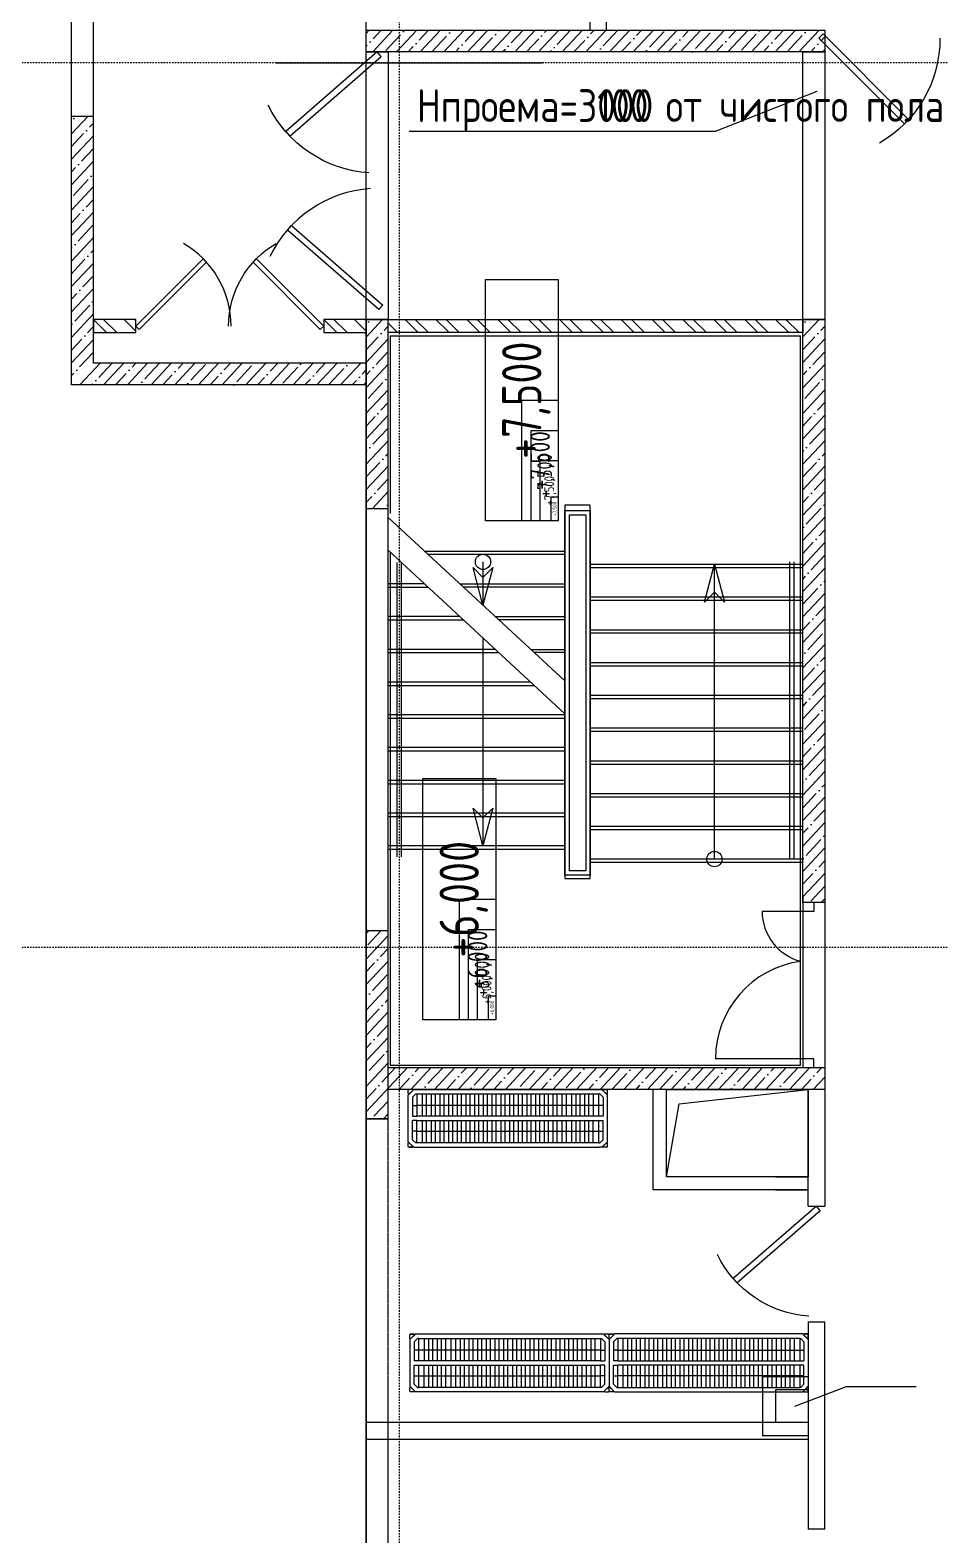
# Model space of a CAD drawing. Header units: millimetres. Extents: x -798 to 124478, y -405 to 121556.
# Drawn here: x 8998 to 17333, y 40399 to 54179 of the extents above; entities that cross this region are included whole.
import ezdxf
from ezdxf.enums import TextEntityAlignment as Align

# ---------------------------------------------------------------- set-up
doc = ezdxf.new("R2010")
doc.units = ezdxf.units.MM
for name, pattern in [('CENTER', [2, 1.25, -0.25, 0.25, -0.25]), ('HIDDEN', [0.375, 0.25, -0.125]), ('PHANTOM2', [1.25, 0.625, -0.125, 0.125, -0.125, 0.125, -0.125]), ('Strichpunkt', [25.4, 12.7, -6.35, 0, -6.35])]:
    doc.linetypes.add(name, pattern=pattern)
for name, color, linetype in [('0 @ 0.1', 7, 'Continuous'), ('0 @ 0.2', 7, 'Continuous'), ('0 @ 100', 7, 'Continuous'), ('0 @ 20', 7, 'Continuous'), ('0 @ 200', 7, 'Continuous'), ('0 @ 50', 7, 'Continuous'), ('0 @ 75', 7, 'Continuous'), ('A-ABOVE', 89, 'PHANTOM2'), ('A-STAIRS', 31, 'Continuous'), ('A-ЭСКИЗ', 250, 'Continuous')]:
    doc.layers.add(name, color=color, linetype=linetype)
for name, color, linetype, lineweight in [('A-AXES', 40, 'CENTER', 5), ('A-DOOR', 4, 'Continuous', 18), ('A-Hatch', 253, 'Continuous', 9), ('A-Stair', 31, 'Continuous', 25), ('A-STAIR-PLAN-CNCR', 246, 'HIDDEN', 13), ('A-WALL-BRC', 30, 'Continuous', 13), ('A-WALL-BRCK', 5, 'Continuous', 9), ('A-WALL-CONC', 4, 'Continuous', 13), ('A-отделка', 93, 'Continuous', 13), ('A-поручни', 141, 'Continuous', 5), ('concreet', 5, 'Continuous', 15), ('TC-EQUIPMENT', 251, 'Continuous', 0), ('тонкая 013', 4, 'Continuous', 18)]:
    doc.layers.add(name, color=color, linetype=linetype, lineweight=lineweight)
doc.styles.add('Arch-Dim', font='romans.shx', dxfattribs={"width": 0.75})
doc.styles.add('NOTE_25', font='romans.shx', dxfattribs={"width": 0.8, "height": 1000})

# ---------------------------------------------------------------- blocks, each defined once
blk = doc.blocks.new('DOOR111')
at = {"layer": 'A-WALL-CONC', "ltscale": 4}
blk.add_lwpolyline([(0, 0), (-785, -785), (-824, -746), (-39, 39)], close=True, dxfattribs=at)
blk.add_arc((0, 0), 1110, 180, 240, dxfattribs=at)
blk = doc.blocks.new('DOOR101')
at = {"layer": 'A-DOOR', "ltscale": 4, "transparency": 33554687}
blk.add_lwpolyline([(0, 0), (-714, -714), (-750, -678), (-36, 36)], close=True, dxfattribs=at)
blk.add_arc((0, 0), 1010, 180, 240, dxfattribs=at)
blk = doc.blocks.new('оси 2')
at = {"layer": 'A-AXES', "linetype": 'Strichpunkt', "transparency": 33554687}
for p, q in [((2171797, -2332748), (2171797, -2403523)), ((2204997, -2379746), (2162291, -2379746)), ((2204997, -2387846), (2162291, -2387846))]:
    blk.add_line(p, q, dxfattribs=at)
blk = doc.blocks.new('*U74')
blk.add_lwpolyline([(0, 3.334), (11.053, 3.334), (11.053, 0), (0, 0)], close=True)
at = {"style": 'Arch-Dim', "width": 0.75}
blk.add_attdef('УРОВЕНЬ', text='', height=1.8, dxfattribs=at).set_placement((5.526, 0.774), align=Align.CENTER)
blk = doc.blocks.new('*U794')
at = {"layer": '0 @ 0.1', "transparency": 33554687, "xscale": 0.1, "yscale": 0.1, "zscale": 0.1, "rotation": 89.99999999999999}
blk.add_blockref('*U74', (13264, 45114), dxfattribs=at).add_auto_attribs({'УРОВЕНЬ': '+6,000'})
at = {"layer": '0 @ 0.2', "transparency": 33554687, "xscale": 0.2000000000000001, "yscale": 0.2000000000000001, "zscale": 0.2000000000000001, "rotation": 89.99999999999999}
blk.add_blockref('*U74', (13264, 45114), dxfattribs=at).add_auto_attribs({'УРОВЕНЬ': '+6,000'})
at = {"layer": '0 @ 100', "transparency": 33554687, "xscale": 100, "yscale": 100, "zscale": 100, "rotation": 90}
blk.add_blockref('*U74', (13264, 45114), dxfattribs=at).add_auto_attribs({'УРОВЕНЬ': '+6,000'})
at = {"layer": '0 @ 20', "transparency": 33554687, "xscale": 20, "yscale": 20, "zscale": 20, "rotation": 89.99999999999999}
blk.add_blockref('*U74', (13264, 45114), dxfattribs=at).add_auto_attribs({'УРОВЕНЬ': '+6,000'})
at = {"layer": '0 @ 200', "transparency": 33554687, "xscale": 200, "yscale": 200, "zscale": 200, "rotation": 89.99999999999999}
blk.add_blockref('*U74', (13264, 45114), dxfattribs=at).add_auto_attribs({'УРОВЕНЬ': '+6,000'})
at = {"layer": '0 @ 50', "transparency": 33554687, "xscale": 50.00000000000001, "yscale": 50.00000000000001, "zscale": 50.00000000000001, "rotation": 89.99999999999999}
blk.add_blockref('*U74', (13264, 45114), dxfattribs=at).add_auto_attribs({'УРОВЕНЬ': '+6,000'})
at = {"layer": '0 @ 75', "transparency": 33554687, "xscale": 75.00000000000001, "yscale": 75.00000000000001, "zscale": 75.00000000000001, "rotation": 89.99999999999999}
blk.add_blockref('*U74', (13264, 45114), dxfattribs=at).add_auto_attribs({'УРОВЕНЬ': '+6,000'})
blk = doc.blocks.new('*U795')
at = {"layer": '0 @ 0.1', "transparency": 33554687, "xscale": 0.1, "yscale": 0.1, "zscale": 0.1, "rotation": 89.99999999999999}
blk.add_blockref('*U74', (13837, 49684), dxfattribs=at).add_auto_attribs({'УРОВЕНЬ': '+7,500'})
at = {"layer": '0 @ 0.2', "transparency": 33554687, "xscale": 0.2000000000000001, "yscale": 0.2000000000000001, "zscale": 0.2000000000000001, "rotation": 89.99999999999999}
blk.add_blockref('*U74', (13837, 49684), dxfattribs=at).add_auto_attribs({'УРОВЕНЬ': '+7,500'})
at = {"layer": '0 @ 100', "transparency": 33554687, "xscale": 100, "yscale": 100, "zscale": 100, "rotation": 90}
blk.add_blockref('*U74', (13837, 49684), dxfattribs=at).add_auto_attribs({'УРОВЕНЬ': '+7,500'})
at = {"layer": '0 @ 20', "transparency": 33554687, "xscale": 20, "yscale": 20, "zscale": 20, "rotation": 89.99999999999999}
blk.add_blockref('*U74', (13837, 49684), dxfattribs=at).add_auto_attribs({'УРОВЕНЬ': '+7,500'})
at = {"layer": '0 @ 200', "transparency": 33554687, "xscale": 200, "yscale": 200, "zscale": 200, "rotation": 89.99999999999999}
blk.add_blockref('*U74', (13837, 49684), dxfattribs=at).add_auto_attribs({'УРОВЕНЬ': '+7,500'})
at = {"layer": '0 @ 50', "transparency": 33554687, "xscale": 50.00000000000001, "yscale": 50.00000000000001, "zscale": 50.00000000000001, "rotation": 89.99999999999999}
blk.add_blockref('*U74', (13837, 49684), dxfattribs=at).add_auto_attribs({'УРОВЕНЬ': '+7,500'})
at = {"layer": '0 @ 75', "transparency": 33554687, "xscale": 75.00000000000001, "yscale": 75.00000000000001, "zscale": 75.00000000000001, "rotation": 89.99999999999999}
blk.add_blockref('*U74', (13837, 49684), dxfattribs=at).add_auto_attribs({'УРОВЕНЬ': '+7,500'})
blk = doc.blocks.new('DOOR121')
at = {"layer": 'A-WALL-CONC', "ltscale": 4}
blk.add_lwpolyline([(0, 0), (-856, -856), (-898, -813), (-43, 43)], close=True, dxfattribs=at)
blk.add_arc((0, 0), 1210, 180, 240, dxfattribs=at)

msp = doc.modelspace()

# ---------------------------------------------------------------- hatches: boundary and pattern name
at = {"layer": 'A-Hatch'}
h = msp.add_hatch(dxfattribs=at)
h.set_pattern_fill('ANSI35', color=256, scale=25, angle=-177.9339, style=0)
h.set_pattern_definition([(227.066067, (-93434.58, -617208.18), (116.227165, -108.13329), []), (227.066067, (-93546.76, -617212.23), (116.227165, -108.13329), [198.4375, -39.6875, 0, -39.6875])])
h.paths.add_polyline_path([(16277, 54179), (16277, 53979), (12078, 53979), (12077, 54178)])
h = msp.add_hatch(dxfattribs=at)
h.set_pattern_fill('ANSI35', color=256, scale=25, angle=-177.9339, style=0)
h.set_pattern_definition([(227.066067, (-100134.37, -617998.18), (116.227165, -108.13329), []), (227.066067, (-100246.55, -618002.23), (116.227165, -108.13329), [198.4375, -39.6875, 0, -39.6875])])
h.paths.add_polyline_path([(9578, 53389), (9578, 51163), (9378, 50929), (9378, 53388)])
at = {"layer": 'A-Hatch', "ltscale": 5, "transparency": 33554687}
h = msp.add_hatch(dxfattribs=at)
h.set_pattern_fill('ANSI32', color=256, scale=21, angle=90)
h.set_pattern_definition([(135, (29537.1, 90690.62), (-141.439, -141.439), []), (135, (29537.1, 90784.91), (-141.439, -141.439), [])])
h.paths.add_polyline_path([(9577, 51408), (9578, 51529), (9967, 51529), (9968, 51408)])
h = msp.add_hatch(dxfattribs=at)
h.set_pattern_fill('ANSI32', color=256, scale=21, angle=90)
h.set_pattern_definition([(135, (31647.1, 90690.62), (-141.439, -141.439), []), (135, (31647.1, 90784.91), (-141.439, -141.439), [])])
h.paths.add_polyline_path([(11687, 51408), (11688, 51529), (12077, 51529), (12078, 51408)])
at = {"layer": 'A-Hatch'}
h = msp.add_hatch(dxfattribs=at)
h.set_pattern_fill('ANSI35', color=256, scale=25, angle=-177.9339, style=0)
h.set_pattern_definition([(227.066067, (-97434.37, -619858.18), (116.227165, -108.13329), []), (227.066067, (-97546.55, -619862.23), (116.227165, -108.13329), [198.4375, -39.6875, 0, -39.6875])])
h.paths.add_polyline_path([(12278, 51529), (12278, 49799), (12078, 49799), (12077, 51528)])
at = {"layer": 'A-Hatch', "transparency": 33554687}
h = msp.add_hatch(dxfattribs=at)
h.set_pattern_fill('ANSI32', color=256, scale=21, angle=90, style=0)
h.set_pattern_definition([(135, (53890.29, 50240.11), (-141.439, -141.439), []), (135, (53890.29, 50334.4), (-141.439, -141.439), [])])
h.paths.add_polyline_path([(12278, 51409), (12278, 51529), (16077, 51529), (16077, 51409)])
at = {"layer": 'A-Hatch'}
h = msp.add_hatch(dxfattribs=at)
h.set_pattern_fill('ANSI35', color=256, scale=25, angle=-177.9339, style=0)
h.set_pattern_definition([(227.066067, (-93434.58, -619858.18), (116.227165, -108.13329), []), (227.066067, (-93546.76, -619862.23), (116.227165, -108.13329), [198.4375, -39.6875, 0, -39.6875])])
h.paths.add_polyline_path([(16277, 51529), (16277, 46189), (16077, 46189), (16077, 51528)])
h = msp.add_hatch(dxfattribs=at)
h.set_pattern_fill('ANSI35', color=256, scale=25, angle=-177.9339, style=0)
h.set_pattern_definition([(227.066067, (-97634.37, -620258.18), (116.227165, -108.13329), []), (227.066067, (-97746.55, -620262.23), (116.227165, -108.13329), [198.4375, -39.6875, 0, -39.6875])])
h.paths.add_polyline_path([(12078, 51129), (12078, 50929), (9378, 50929), (9578, 51128)])
h = msp.add_hatch(dxfattribs=at)
h.set_pattern_fill('ANSI35', color=256, scale=25, angle=-177.9339, style=0)
h.set_pattern_definition([(227.066067, (-93434.58, -619858.18), (116.227165, -108.13329), []), (227.066067, (-93546.76, -619862.23), (116.227165, -108.13329), [198.4375, -39.6875, 0, -39.6875])])
h.paths.add_polyline_path([(16277, 44679), (16277, 44479), (12278, 44479), (12278, 44209), (12078, 44209), (12078, 45934), (12278, 45934), (12278, 44679), (16077, 44679), (16077, 44678)])

# ---------------------------------------------------------------- linework, layer by layer
at = {"ltscale": 5, "transparency": 33554687}
for points in [[(14827, 43679), (14945, 44345), (16127, 44479)], [(16004, 41577), (16477, 41757), (17114, 41757)], [(16004, 41577), (16477, 41757), (17114, 41757)]]:
    msp.add_lwpolyline(points, dxfattribs=at)
at = {"layer": 'A-ABOVE', "ltscale": 500, "transparency": 33554687}
for points in [[(12278, 53979), (12278, 51529), (12078, 51529), (12078, 53979)], [(16277, 53979), (16277, 51529), (16077, 51529), (16077, 53979)]]:
    msp.add_lwpolyline(points, close=True, dxfattribs=at)
at = {"layer": 'A-ABOVE', "ltscale": 5, "transparency": 33554687}
msp.add_lwpolyline([(12078, 38879), (12278, 38879), (12278, 44209), (12078, 44209)], close=True, dxfattribs=at)
at = {"layer": 'A-DOOR', "ltscale": 5, "transparency": 33554687}
msp.add_line((16077, 44679), (16277, 44679), dxfattribs=at)
for points in [[(16177, 46189), (16177, 46109), (15704, 46109)], [(16177, 44679), (16177, 44759), (15277, 44759)]]:
    msp.add_lwpolyline(points, dxfattribs=at)
for centre, radius, start, end in [((16177, 46109), 473, 180, 255.3191), ((16177, 44759), 900, 97.6623, 180)]:
    msp.add_arc(centre, radius, start, end, dxfattribs=at)
at = {"layer": 'A-Stair', "transparency": 33554687}
for p, q in [((13898, 48219), (12278, 49715)), ((13898, 47919), (12278, 49415))]:
    msp.add_line(p, q, dxfattribs=at)
at = {"layer": 'A-Stair', "ltscale": 5, "transparency": 33554687}
for p, q in [((12609, 49408), (13898, 49408)), ((14128, 49288), (16077, 49288)), ((12934, 49108), (13898, 49108)), ((14128, 48988), (16077, 48988)), ((13259, 48808), (13898, 48808)), ((14128, 48688), (16077, 48688)), ((13584, 48508), (13898, 48508)), ((14128, 48388), (16077, 48388)), ((14128, 48088), (16077, 48088)), ((14128, 47788), (16077, 47788)), ((14128, 47488), (16077, 47488)), ((14128, 47188), (16077, 47188)), ((14128, 46888), (16077, 46888))]:
    msp.add_line(p, q, dxfattribs=at)
at = {"layer": 'A-Stair', "transparency": 33554687}
for points in [[(13147, 49309), (13147, 48912), (13057, 49257), (13147, 49167), (13238, 49257), (13147, 48912)], [(15267, 46588), (15267, 49287), (15358, 48941), (15267, 49032), (15177, 48941), (15267, 49287)], [(13147, 48612), (13147, 46708), (13057, 47054), (13147, 46964), (13238, 47054), (13147, 46708)]]:
    msp.add_lwpolyline(points, dxfattribs=at)
at = {"layer": 'A-Stair', "ltscale": 5, "transparency": 33554687}
for points in [[(12609, 49108), (12278, 49108)], [(12934, 48808), (12278, 48808)], [(13259, 48508), (12278, 48508)], [(13584, 48208), (12278, 48208)], [(13898, 47908), (12278, 47908)], [(13898, 47608), (12278, 47608)], [(13898, 47308), (12278, 47308)], [(13898, 47008), (12278, 47008)], [(13898, 46708), (12278, 46708)], [(16077, 46588), (14128, 46588)]]:
    msp.add_lwpolyline(points, dxfattribs=at)
at = {"layer": 'A-Stair', "transparency": 33554687}
for centre in [(13147, 49309), (15267, 46588)]:
    msp.add_circle(centre, 70, dxfattribs=at)
at = {"layer": 'A-STAIR-PLAN-CNCR', "ltscale": 5, "transparency": 33554687}
for p, q in [((14128, 49258), (16077, 49258)), ((12278, 49078), (12642, 49078)), ((14128, 48958), (16077, 48958)), ((12278, 48778), (12967, 48778)), ((14128, 48658), (16077, 48658)), ((12278, 48478), (13292, 48478)), ((14128, 48358), (16077, 48358)), ((12278, 48178), (13617, 48178)), ((14128, 48058), (16077, 48058)), ((12278, 47878), (13898, 47878)), ((14128, 47758), (16077, 47758)), ((12278, 47578), (13898, 47578)), ((14128, 47458), (16077, 47458)), ((12278, 47278), (13898, 47278)), ((14128, 47158), (16077, 47158)), ((12278, 46978), (13898, 46978)), ((14128, 46858), (16077, 46858)), ((12278, 46678), (13898, 46678)), ((14128, 46558), (16077, 46558))]:
    msp.add_line(p, q, dxfattribs=at)
msp.add_lwpolyline([(13898, 49829), (13898, 46409), (14128, 46409), (14128, 49829)], close=True, dxfattribs=at)
for points in [[(13898, 49378), (12642, 49378)], [(13898, 49078), (12967, 49078)], [(13898, 48778), (13292, 48778)], [(13898, 48478), (13617, 48478)]]:
    msp.add_lwpolyline(points, dxfattribs=at)
at = {"layer": 'A-STAIRS', "ltscale": 5, "transparency": 33554687, "const_width": 10}
msp.add_lwpolyline([(12278, 46009), (12278, 50069)], dxfattribs=at)
at = {"layer": 'A-WALL-BRCK'}
for p, q in [((14129, 54179), (14129, 56079)), ((14279, 54179), (14279, 56079)), ((15878, 54179), (16223, 54179)), ((16127, 43409), (16127, 44479)), ((16277, 44479), (16277, 43409)), ((16127, 43409), (16277, 43409)), ((16127, 42349), (16127, 40453)), ((16127, 42349), (16277, 42349)), ((16277, 40453), (16277, 42349)), ((16127, 41427), (12077, 41427)), ((12077, 41277), (16127, 41277)), ((16277, 40453), (16127, 40453))]:
    msp.add_line(p, q, dxfattribs=at)
at = {"layer": 'A-WALL-BRCK', "ltscale": 5}
for p, q in [((15827, 43679), (16127, 43679)), ((15827, 43559), (16127, 43559)), ((16127, 41847), (15707, 41847)), ((15707, 41847), (15707, 41307)), ((16127, 41727), (15827, 41727)), ((15827, 41727), (15827, 41427)), ((16127, 41307), (15707, 41307))]:
    msp.add_line(p, q, dxfattribs=at)
at = {"layer": 'A-WALL-BRCK'}
for points in [[(9968, 51408), (9968, 51529), (9578, 51529), (9578, 51408)], [(12078, 51408), (12078, 51529), (11688, 51529), (11688, 51408)]]:
    msp.add_lwpolyline(points, close=True, dxfattribs=at)
at = {"layer": 'A-WALL-BRCK', "ltscale": 5, "transparency": 33554687}
for points in [[(12278, 51529), (12078, 51529)], [(16077, 51529), (16277, 51529)]]:
    msp.add_lwpolyline(points, dxfattribs=at)
for points in [[(12078, 51529), (12078, 51529), (12278, 51529), (12278, 51529)], [(12278, 51409), (12278, 51529), (16077, 51529), (16077, 51409)]]:
    msp.add_lwpolyline(points, close=True, dxfattribs=at)
at = {"layer": 'A-WALL-BRCK', "ltscale": 5}
msp.add_lwpolyline([(16127, 43559), (14707, 43559), (14707, 44479)], dxfattribs=at)
msp.add_lwpolyline([(14827, 44479), (16127, 44479), (16127, 43679), (14827, 43679)], close=True, dxfattribs=at)
at = {"layer": 'A-WALL-CONC'}
msp.add_lwpolyline([(12077, 54179), (12077, 54179)], dxfattribs=at)
at = {"layer": 'A-отделка', "ltscale": 5, "transparency": 33554687}
msp.add_line((12298, 51379), (16057, 51379), dxfattribs=at)
for points in [[(12298, 49396), (12298, 44699), (16057, 44699), (16057, 51379)], [(12298, 51379), (12298, 49751)]]:
    msp.add_lwpolyline(points, dxfattribs=at)
at = {"layer": 'A-поручни', "ltscale": 5, "transparency": 33554687}
for points in [[(13898, 46439), (13898, 49779), (14128, 49779), (14128, 46439)], [(13938, 46479), (13938, 49739), (14088, 49739), (14088, 46479)]]:
    msp.add_lwpolyline(points, close=True, dxfattribs=at)
for points in [[(12358, 49304), (12358, 46609)], [(12398, 49304), (12398, 46609)], [(15957, 46609), (15957, 49309)], [(15957, 46588), (15957, 49288)], [(15997, 46609), (15997, 49309)], [(15997, 46588), (15997, 49288)]]:
    msp.add_lwpolyline(points, dxfattribs=at)
at = {"layer": 'A-ЭСКИЗ', "ltscale": 5, "transparency": 33554687}
msp.add_line((11248, 53879), (13688, 53879), dxfattribs=at)
at = {"layer": 'concreet'}
for p, q in [((9378, 53389), (9578, 53389)), ((12278, 49799), (12278, 51529)), ((12078, 45934), (12078, 44209)), ((12078, 45934), (12278, 45934)), ((12278, 44209), (12278, 44679)), ((12078, 44209), (12278, 44209))]:
    msp.add_line(p, q, dxfattribs=at)
at = {"layer": 'concreet', "transparency": 33554687}
for p, q in [((12078, 51529), (12278, 51529)), ((16077, 51529), (16277, 51529)), ((12278, 44679), (12278, 45934))]:
    msp.add_line(p, q, dxfattribs=at)
at = {"layer": 'concreet', "lineweight": 13}
for p, q in [((12078, 49799), (12078, 45934)), ((12278, 45934), (12278, 49799)), ((16077, 46239), (16077, 44679)), ((16277, 46239), (16277, 44679))]:
    msp.add_line(p, q, dxfattribs=at)
at = {"layer": 'concreet', "ltscale": 0.1}
msp.add_line((16077, 44679), (16277, 44679), dxfattribs=at)
at = {"layer": 'concreet'}
for points in [[(12078, 50929), (9378, 50929), (9378, 89229), (12078, 89229)], [(12078, 51129), (9578, 51129), (9578, 89029), (12078, 89029)]]:
    msp.add_lwpolyline(points, dxfattribs=at)
at = {"layer": 'concreet', "color": 4, "lineweight": 9, "ltscale": 200}
msp.add_lwpolyline([(34936, 31560), (12078, 29957), (12078, 86179)], dxfattribs=at)
at = {"layer": 'concreet', "transparency": 33554687}
for points in [[(16277, 53979), (16077, 53979), (12078, 53979), (12078, 54179), (16277, 54179), (16277, 53979)], [(12078, 51529), (12078, 49799), (12278, 49799), (12278, 51529)], [(12278, 51529), (12078, 51529)], [(16277, 46189), (16077, 46189), (16077, 51529), (16077, 51529), (16277, 51529), (16277, 46189)], [(16277, 51529), (16077, 51529)], [(12078, 44479), (12078, 44479), (12078, 44679)], [(12278, 44679), (14017, 44679), (16077, 44679)], [(16277, 44679), (16277, 44479), (12278, 44479)]]:
    msp.add_lwpolyline(points, dxfattribs=at)
at = {"layer": 'concreet', "lineweight": 13}
for points in [[(12078, 53979), (12278, 53979), (12278, 51529), (12078, 51529)], [(16077, 53979), (16277, 53979), (16277, 51529), (16077, 51529)]]:
    msp.add_lwpolyline(points, close=True, dxfattribs=at)
at = {"layer": 'TC-EQUIPMENT'}
for p, q in [((12462, 44472), (12468, 44478)), ((12513, 44478), (12462, 44427)), ((12462, 44440), (12462, 44472)), ((12467, 44435), (12462, 44440)), ((12466, 44436), (12462, 44440)), ((12462, 43999), (12462, 44427)), ((12467, 44436), (12466, 44436)), ((12468, 44435), (12467, 44435)), ((12502, 44478), (12468, 44478)), ((12507, 44472), (12468, 44435)), ((12507, 44473), (12502, 44478)), ((12502, 44408), (12532, 44438)), ((12502, 44408), (12502, 44233)), ((12507, 44473), (12507, 44472)), ((12513, 44478), (14207, 44478)), ((12532, 44438), (12542, 44438)), ((12542, 44438), (14208, 44438)), ((12542, 44438), (12542, 44233)), ((12591, 44438), (12591, 44234)), ((12631, 44234), (12631, 44438)), ((12671, 44438), (12671, 44234)), ((12711, 44234), (12711, 44438)), ((12751, 44438), (12751, 44234)), ((12790, 44234), (12790, 44438)), ((12830, 44438), (12830, 44234)), ((12870, 44234), (12870, 44438)), ((12910, 44438), (12910, 44234)), ((12950, 44234), (12950, 44438)), ((12990, 44438), (12990, 44234)), ((13030, 44234), (13030, 44438)), ((13070, 44438), (13070, 44234)), ((13110, 44234), (13110, 44438)), ((13150, 44438), (13150, 44234)), ((13189, 44234), (13189, 44438)), ((13229, 44438), (13229, 44234)), ((13269, 44234), (13269, 44438)), ((13309, 44438), (13309, 44234)), ((13349, 44234), (13349, 44438)), ((13389, 44438), (13389, 44234)), ((13429, 44234), (13429, 44438)), ((13469, 44438), (13469, 44234)), ((13509, 44234), (13509, 44438)), ((13548, 44438), (13548, 44234)), ((13588, 44234), (13588, 44438)), ((13628, 44438), (13628, 44234)), ((13668, 44234), (13668, 44438)), ((13708, 44438), (13708, 44234)), ((13748, 44234), (13748, 44438)), ((13788, 44438), (13788, 44234)), ((13828, 44234), (13828, 44438)), ((13868, 44438), (13868, 44234)), ((13912, 44234), (13912, 44438)), ((13957, 44438), (13957, 44234)), ((13997, 44438), (13997, 44234)), ((14037, 44234), (14037, 44438)), ((14077, 44438), (14077, 44234)), ((14117, 44234), (14117, 44438)), ((14157, 44438), (14157, 44234)), ((14208, 44478), (14237, 44478)), ((14208, 44233), (14208, 44438)), ((14218, 44438), (14208, 44438)), ((14247, 44408), (14218, 44438)), ((14237, 44478), (14287, 44427)), ((14243, 44473), (14247, 44478)), ((14243, 44473), (14243, 44472)), ((14281, 44435), (14243, 44472)), ((14247, 44478), (14281, 44478)), ((14247, 44408), (14247, 44233)), ((14281, 44478), (14287, 44472)), ((14281, 44435), (14282, 44435)), ((14287, 44440), (14282, 44435)), ((14287, 44440), (14283, 44436)), ((14283, 44436), (14283, 44436)), ((14287, 44440), (14287, 44472)), ((14287, 43999), (14287, 44427)), ((12502, 44332), (12542, 44332)), ((12502, 44233), (12542, 44233)), ((14208, 44332), (12542, 44332)), ((14208, 44234), (12542, 44234)), ((14247, 44332), (14208, 44332)), ((14247, 44233), (14208, 44233)), ((12542, 44193), (12502, 44193)), ((12502, 44018), (12502, 44193)), ((12542, 44194), (14208, 44194)), ((12542, 43988), (12542, 44194)), ((12542, 44095), (14208, 44095)), ((12591, 44194), (12591, 43989)), ((12631, 43989), (12631, 44194)), ((12671, 44194), (12671, 43989)), ((12711, 43989), (12711, 44194)), ((12751, 44194), (12751, 43989)), ((12790, 43989), (12790, 44194)), ((12830, 44194), (12830, 43989)), ((12870, 43989), (12870, 44194)), ((12910, 44194), (12910, 43989)), ((12950, 43989), (12950, 44194)), ((12990, 44194), (12990, 43989)), ((13030, 43989), (13030, 44194)), ((13070, 44194), (13070, 43989)), ((13110, 43989), (13110, 44194)), ((13150, 44194), (13150, 43989)), ((13189, 43989), (13189, 44194)), ((13229, 44194), (13229, 43989)), ((13269, 43989), (13269, 44194)), ((13309, 44194), (13309, 43989)), ((13349, 43989), (13349, 44194)), ((13389, 44194), (13389, 43989)), ((13429, 43989), (13429, 44194)), ((13469, 44194), (13469, 43989)), ((13509, 43989), (13509, 44194)), ((13548, 44194), (13548, 43989)), ((13588, 43989), (13588, 44194)), ((13628, 44194), (13628, 43989)), ((13668, 43989), (13668, 44194)), ((13708, 44194), (13708, 43989)), ((13748, 43989), (13748, 44194)), ((13788, 44194), (13788, 43989)), ((13828, 43989), (13828, 44194)), ((13868, 44194), (13868, 43989)), ((13912, 43989), (13912, 44194)), ((13957, 44194), (13957, 43989)), ((13997, 44194), (13997, 43989)), ((14037, 43989), (14037, 44194)), ((14077, 44194), (14077, 43989)), ((14117, 43989), (14117, 44194)), ((14157, 43989), (14157, 44194)), ((14208, 43988), (14208, 44194)), ((14208, 44193), (14247, 44193)), ((14247, 44018), (14247, 44193)), ((12498, 43963), (12462, 43999)), ((12462, 43987), (12467, 43992)), ((12462, 43955), (12462, 43987)), ((12463, 43988), (12466, 43992)), ((12466, 43992), (12468, 43992)), ((12467, 43992), (12468, 43992)), ((12468, 43992), (12478, 43982)), ((12507, 43955), (12468, 43992)), ((12542, 44095), (12502, 44095)), ((12532, 43988), (12502, 44018)), ((12542, 43988), (12532, 43988)), ((14208, 43989), (12542, 43989)), ((14208, 44095), (14247, 44095)), ((14208, 43988), (14218, 43988)), ((14218, 43988), (14247, 44018)), ((14243, 43955), (14281, 43992)), ((14287, 43999), (14251, 43963)), ((14272, 43982), (14281, 43992)), ((14282, 43992), (14281, 43992)), ((14283, 43992), (14281, 43992)), ((14282, 43992), (14287, 43987)), ((14283, 43992), (14286, 43988)), ((14287, 43955), (14287, 43987)), ((12468, 43949), (12462, 43955)), ((12468, 43948), (12462, 43954)), ((12468, 43949), (12502, 43949)), ((12502, 43948), (12468, 43948)), ((12507, 43954), (12502, 43949)), ((12503, 43950), (12502, 43948)), ((12507, 43954), (12507, 43954)), ((12513, 43948), (12507, 43954)), ((12513, 43948), (14207, 43948)), ((14237, 43948), (14208, 43948)), ((14237, 43948), (14243, 43954)), ((14243, 43954), (14243, 43955)), ((14247, 43949), (14243, 43954)), ((14247, 43948), (14246, 43950)), ((14281, 43949), (14247, 43949)), ((14281, 43948), (14247, 43948)), ((14287, 43955), (14281, 43949)), ((14287, 43954), (14281, 43948)), ((12477, 42233), (12483, 42239)), ((12477, 42232), (12483, 42238)), ((12477, 42200), (12477, 42232)), ((12477, 42187), (12513, 42224)), ((12482, 42195), (12477, 42200)), ((12477, 42187), (12477, 41760)), ((12481, 42195), (12478, 42199)), ((12481, 42195), (12483, 42195)), ((12482, 42195), (12483, 42195)), ((12483, 42239), (12517, 42239)), ((12483, 42238), (12517, 42238)), ((12522, 42232), (12483, 42195)), ((12493, 42204), (12483, 42195)), ((12517, 42239), (12518, 42237)), ((12517, 42238), (12522, 42233)), ((12547, 42198), (12517, 42168)), ((12517, 42168), (12517, 41994)), ((12528, 42239), (12522, 42233)), ((12522, 42233), (12522, 42232)), ((12528, 42239), (12557, 42239)), ((12557, 42198), (12547, 42198)), ((12557, 42198), (14223, 42198)), ((12557, 42198), (12557, 41993)), ((12558, 42239), (14252, 42239)), ((12608, 42198), (12608, 41993)), ((12648, 42198), (12648, 41993)), ((12688, 41993), (12688, 42198)), ((12728, 42198), (12728, 41993)), ((12768, 41993), (12768, 42198)), ((12807, 41993), (12807, 42198)), ((12852, 42198), (12852, 41993)), ((12897, 41993), (12897, 42198)), ((12937, 42198), (12937, 41993)), ((12977, 41993), (12977, 42198)), ((13017, 42198), (13017, 41993)), ((13057, 41993), (13057, 42198)), ((13097, 42198), (13097, 41993)), ((13137, 41993), (13137, 42198)), ((13176, 42198), (13176, 41993)), ((13216, 41993), (13216, 42198)), ((13256, 42198), (13256, 41993)), ((13296, 41993), (13296, 42198)), ((13336, 42198), (13336, 41993)), ((13376, 41993), (13376, 42198)), ((13416, 42198), (13416, 41993)), ((13456, 41993), (13456, 42198)), ((13496, 42198), (13496, 41993)), ((13535, 41993), (13535, 42198)), ((13575, 42198), (13575, 41993)), ((13615, 41993), (13615, 42198)), ((13655, 42198), (13655, 41993)), ((13695, 41993), (13695, 42198)), ((13735, 42198), (13735, 41993)), ((13775, 41993), (13775, 42198)), ((13815, 42198), (13815, 41993)), ((13855, 41993), (13855, 42198)), ((13895, 42198), (13895, 41993)), ((13934, 41993), (13934, 42198)), ((13974, 42198), (13974, 41993)), ((14014, 41993), (14014, 42198)), ((14054, 42198), (14054, 41993)), ((14094, 41993), (14094, 42198)), ((14134, 42198), (14134, 41993)), ((14174, 41993), (14174, 42198)), ((14223, 42198), (14223, 41993)), ((14223, 42198), (14233, 42198)), ((14233, 42198), (14262, 42168)), ((14252, 42239), (14258, 42233)), ((14258, 42233), (14262, 42238)), ((14258, 42233), (14258, 42233)), ((14258, 42232), (14296, 42195)), ((14261, 42237), (14262, 42239)), ((14262, 42239), (14296, 42239)), ((14296, 42238), (14262, 42238)), ((14262, 42168), (14262, 41994)), ((14266, 42224), (14302, 42187)), ((14296, 42195), (14287, 42204)), ((14296, 42239), (14302, 42233)), ((14302, 42233), (14296, 42239)), ((14296, 42238), (14302, 42232)), ((14302, 42232), (14296, 42238)), ((14296, 42195), (14297, 42195)), ((14296, 42195), (14298, 42195)), ((14297, 42195), (14302, 42200)), ((14298, 42195), (14301, 42199)), ((14302, 42233), (14308, 42239)), ((14308, 42239), (14302, 42233)), ((14302, 42232), (14308, 42238)), ((14308, 42238), (14302, 42232)), ((14302, 42200), (14302, 42232)), ((14338, 42224), (14302, 42187)), ((14302, 42200), (14307, 42195)), ((14302, 42187), (14302, 41760)), ((14303, 42199), (14306, 42195)), ((14306, 42195), (14308, 42195)), ((14307, 42195), (14308, 42195)), ((14308, 42239), (14342, 42239)), ((14308, 42238), (14342, 42238)), ((14347, 42232), (14308, 42195)), ((14347, 42232), (14308, 42195)), ((14318, 42204), (14308, 42195)), ((14308, 42195), (14318, 42204)), ((14343, 42237), (14342, 42239)), ((14347, 42233), (14342, 42238)), ((14372, 42198), (14342, 42168)), ((14342, 42168), (14342, 41994)), ((14353, 42239), (14347, 42233)), ((14347, 42233), (14347, 42233)), ((16047, 42239), (14353, 42239)), ((14382, 42198), (14372, 42198)), ((16048, 42198), (14382, 42198)), ((14382, 42198), (14382, 41993)), ((14431, 41993), (14431, 42198)), ((14471, 42198), (14471, 41993)), ((14511, 41993), (14511, 42198)), ((14551, 42198), (14551, 41993)), ((14591, 41993), (14591, 42198)), ((14630, 42198), (14630, 41993)), ((14670, 41993), (14670, 42198)), ((14710, 42198), (14710, 41993)), ((14750, 41993), (14750, 42198)), ((14790, 42198), (14790, 41993)), ((14830, 41993), (14830, 42198)), ((14870, 42198), (14870, 41993)), ((14910, 41993), (14910, 42198)), ((14950, 42198), (14950, 41993)), ((14989, 41993), (14989, 42198)), ((15029, 42198), (15029, 41993)), ((15069, 41993), (15069, 42198)), ((15109, 42198), (15109, 41993)), ((15149, 41993), (15149, 42198)), ((15189, 42198), (15189, 41993)), ((15229, 41993), (15229, 42198)), ((15269, 42198), (15269, 41993)), ((15309, 41993), (15309, 42198)), ((15348, 42198), (15348, 41993)), ((15388, 41993), (15388, 42198)), ((15428, 42198), (15428, 41993)), ((15468, 41993), (15468, 42198)), ((15508, 42198), (15508, 41993)), ((15548, 41993), (15548, 42198)), ((15588, 42198), (15588, 41993)), ((15628, 41993), (15628, 42198)), ((15668, 42198), (15668, 41993)), ((15708, 41993), (15708, 42198)), ((15752, 42198), (15752, 41993)), ((15797, 41993), (15797, 42198)), ((15837, 41993), (15837, 42198)), ((15877, 42198), (15877, 41993)), ((15917, 41993), (15917, 42198)), ((15957, 42198), (15957, 41993)), ((15997, 42198), (15997, 41993)), ((16077, 42239), (16048, 42239)), ((16048, 42198), (16048, 41993)), ((16048, 42198), (16058, 42198)), ((16058, 42198), (16087, 42168)), ((16077, 42239), (16082, 42233)), ((16087, 42238), (16082, 42233)), ((16082, 42233), (16082, 42232)), ((16082, 42232), (16121, 42195)), ((16087, 42239), (16086, 42237)), ((16121, 42239), (16087, 42239)), ((16121, 42238), (16087, 42238)), ((16087, 42168), (16087, 41994)), ((16127, 42187), (16091, 42224)), ((16112, 42204), (16121, 42195)), ((16127, 42233), (16121, 42239)), ((16127, 42232), (16121, 42238)), ((16122, 42195), (16121, 42195)), ((16123, 42195), (16121, 42195)), ((16122, 42195), (16127, 42200)), ((16123, 42195), (16126, 42199)), ((16127, 42200), (16127, 42232)), ((16127, 42187), (16127, 41760)), ((12557, 42092), (12517, 42092)), ((14223, 42091), (12557, 42091)), ((14223, 42092), (14262, 42092)), ((14382, 42092), (14342, 42092)), ((14382, 42091), (16048, 42091)), ((16048, 42092), (16087, 42092)), ((12557, 41994), (12517, 41994)), ((12517, 41954), (12557, 41954)), ((12517, 41779), (12517, 41954)), ((14223, 41993), (12557, 41993)), ((12557, 41954), (12557, 41749)), ((12557, 41953), (14223, 41953)), ((12608, 41749), (12608, 41953)), ((12648, 41953), (12648, 41749)), ((12688, 41749), (12688, 41953)), ((12728, 41953), (12728, 41749)), ((12768, 41749), (12768, 41953)), ((12807, 41749), (12807, 41953)), ((12852, 41953), (12852, 41749)), ((12897, 41749), (12897, 41953)), ((12937, 41953), (12937, 41749)), ((12977, 41749), (12977, 41953)), ((13017, 41953), (13017, 41749)), ((13057, 41749), (13057, 41953)), ((13097, 41953), (13097, 41749)), ((13137, 41749), (13137, 41953)), ((13176, 41953), (13176, 41749)), ((13216, 41749), (13216, 41953)), ((13256, 41953), (13256, 41749)), ((13296, 41749), (13296, 41953)), ((13336, 41953), (13336, 41749)), ((13376, 41749), (13376, 41953)), ((13416, 41953), (13416, 41749)), ((13456, 41749), (13456, 41953)), ((13496, 41953), (13496, 41749)), ((13535, 41749), (13535, 41953)), ((13575, 41953), (13575, 41749)), ((13615, 41749), (13615, 41953)), ((13655, 41953), (13655, 41749)), ((13695, 41749), (13695, 41953)), ((13735, 41953), (13735, 41749)), ((13775, 41749), (13775, 41953)), ((13815, 41953), (13815, 41749)), ((13855, 41749), (13855, 41953)), ((13895, 41953), (13895, 41749)), ((13934, 41749), (13934, 41953)), ((13974, 41953), (13974, 41749)), ((14014, 41749), (14014, 41953)), ((14054, 41953), (14054, 41749)), ((14094, 41749), (14094, 41953)), ((14134, 41953), (14134, 41749)), ((14174, 41749), (14174, 41953)), ((14223, 41994), (14262, 41994)), ((14223, 41749), (14223, 41954)), ((14262, 41954), (14223, 41954)), ((14262, 41779), (14262, 41954)), ((14382, 41994), (14342, 41994)), ((14342, 41954), (14382, 41954)), ((14342, 41779), (14342, 41954)), ((14382, 41993), (16048, 41993)), ((14382, 41749), (14382, 41954)), ((16048, 41953), (14382, 41953)), ((14431, 41749), (14431, 41953)), ((14471, 41953), (14471, 41749)), ((14511, 41749), (14511, 41953)), ((14551, 41953), (14551, 41749)), ((14591, 41749), (14591, 41953)), ((14630, 41953), (14630, 41749)), ((14670, 41749), (14670, 41953)), ((14710, 41953), (14710, 41749)), ((14750, 41749), (14750, 41953)), ((14790, 41953), (14790, 41749)), ((14830, 41749), (14830, 41953)), ((14870, 41953), (14870, 41749)), ((14910, 41749), (14910, 41953)), ((14950, 41953), (14950, 41749)), ((14989, 41749), (14989, 41953)), ((15029, 41953), (15029, 41749)), ((15069, 41749), (15069, 41953)), ((15109, 41953), (15109, 41749)), ((15149, 41749), (15149, 41953)), ((15189, 41953), (15189, 41749)), ((15229, 41749), (15229, 41953)), ((15269, 41953), (15269, 41749)), ((15309, 41749), (15309, 41953)), ((15348, 41953), (15348, 41749)), ((15388, 41749), (15388, 41953)), ((15428, 41953), (15428, 41749)), ((15468, 41749), (15468, 41953)), ((15508, 41953), (15508, 41749)), ((15548, 41749), (15548, 41953)), ((15588, 41953), (15588, 41749)), ((15628, 41749), (15628, 41953)), ((15668, 41953), (15668, 41749)), ((15708, 41749), (15708, 41953)), ((15752, 41953), (15752, 41749)), ((15797, 41749), (15797, 41953)), ((15837, 41749), (15837, 41953)), ((15877, 41953), (15877, 41749)), ((15917, 41749), (15917, 41953)), ((15957, 41953), (15957, 41749)), ((15997, 41749), (15997, 41953)), ((16048, 41994), (16087, 41994)), ((16048, 41954), (16048, 41749)), ((16087, 41954), (16048, 41954)), ((16087, 41779), (16087, 41954)), ((12528, 41709), (12477, 41760)), ((12517, 41855), (12557, 41855)), ((12517, 41779), (12547, 41749)), ((12557, 41855), (14223, 41855)), ((14262, 41855), (14223, 41855)), ((14262, 41779), (14233, 41749)), ((14252, 41709), (14302, 41760)), ((14353, 41709), (14302, 41760)), ((14353, 41709), (14302, 41760)), ((14342, 41855), (14382, 41855)), ((14342, 41779), (14372, 41749)), ((16048, 41855), (14382, 41855)), ((16087, 41855), (16048, 41855)), ((16087, 41779), (16058, 41749)), ((16077, 41709), (16127, 41760)), ((12477, 41747), (12482, 41752)), ((12477, 41747), (12481, 41751)), ((12477, 41715), (12477, 41747)), ((12483, 41709), (12477, 41715)), ((12482, 41751), (12481, 41751)), ((12483, 41752), (12482, 41752)), ((12483, 41752), (12522, 41715)), ((12517, 41709), (12483, 41709)), ((12522, 41714), (12517, 41709)), ((12522, 41714), (12522, 41715)), ((12557, 41709), (12528, 41709)), ((12547, 41749), (12557, 41749)), ((14223, 41749), (12557, 41749)), ((14252, 41709), (12558, 41709)), ((14233, 41749), (14223, 41749)), ((14258, 41715), (14296, 41752)), ((14258, 41714), (14258, 41715)), ((14258, 41714), (14262, 41709)), ((14262, 41709), (14296, 41709)), ((14296, 41752), (14297, 41752)), ((14302, 41715), (14296, 41709)), ((14296, 41709), (14302, 41715)), ((14302, 41747), (14297, 41752)), ((14298, 41751), (14298, 41751)), ((14302, 41747), (14298, 41751)), ((14307, 41752), (14302, 41747)), ((14306, 41751), (14302, 41747)), ((14302, 41715), (14302, 41747)), ((14308, 41709), (14302, 41715)), ((14302, 41715), (14308, 41709)), ((14307, 41751), (14306, 41751)), ((14308, 41752), (14307, 41752)), ((14308, 41752), (14347, 41715)), ((14347, 41715), (14308, 41752)), ((14342, 41709), (14308, 41709)), ((14347, 41714), (14342, 41709)), ((14347, 41714), (14347, 41715)), ((14353, 41709), (16047, 41709)), ((14372, 41749), (14382, 41749)), ((14382, 41749), (16048, 41749)), ((16058, 41749), (16048, 41749)), ((16048, 41709), (16077, 41709)), ((16121, 41752), (16082, 41715)), ((16082, 41714), (16082, 41715)), ((16082, 41714), (16087, 41709)), ((16087, 41709), (16121, 41709)), ((16121, 41752), (16122, 41752)), ((16121, 41709), (16127, 41715)), ((16127, 41747), (16122, 41752)), ((16123, 41751), (16123, 41751)), ((16127, 41747), (16123, 41751)), ((16127, 41715), (16127, 41747))]:
    msp.add_line(p, q, dxfattribs=at)
at = {"layer": 'тонкая 013', "lineweight": 13}
msp.add_lwpolyline([(12472, 53252), (15278, 53252), (16208, 53618)], dxfattribs=at)
at = {"layer": 'тонкая 013', "lineweight": 13, "transparency": 33554687}
msp.add_lwpolyline([(12472, 53252), (15278, 53252), (16208, 53618)], dxfattribs=at)

# ---------------------------------------------------------------- block references
msp.add_blockref('оси 2', (-2159419, 2433624))
at = {"color": 5}
for name in ['*U795', '*U794']:
    msp.add_blockref(name, (0, 0), dxfattribs=at)
at = {"layer": 'A-WALL-BRC'}
for name, p, xscale, yscale, zscale, rotation in [('DOOR101', (12178, 53979), -1.1, 1.1, 1.1, 265.9882622099699), ('DOOR101', (12194, 51619), 1.1, 1.1, 1.1, 274.0117377900301), ('DOOR121', (9968, 51469), 0.7200000000000001, 0.7200000000000001, 0.7200000000000001, 180), ('DOOR121', (11688, 51469), -0.7200000000000001, 0.7200000000000001, 0.7200000000000001, 180)]:
    msp.add_blockref(name, p, dxfattribs=dict(at, xscale=xscale, yscale=yscale, zscale=zscale, rotation=rotation))
at = {"layer": 'A-WALL-BRC', "xscale": -1}
msp.add_blockref('DOOR111', (16223, 54104), dxfattribs=at)
at = {"layer": 'A-WALL-BRC', "xscale": -1, "rotation": 265.9882622099699}
msp.add_blockref('DOOR101', (16202, 43409), dxfattribs=at)

# ---------------------------------------------------------------- texts
at = {"layer": 'тонкая 013', "lineweight": 13, "insert": (12543, 53637), "char_height": 300, "attachment_point": 1, "style": 'NOTE_25'}
msp.add_mtext_dynamic_manual_height_columns('Hпроема=3000', width=4933.67, gutter_width=1750, heights=[0], dxfattribs=at)
at = {"layer": 'тонкая 013', "lineweight": 13, "transparency": 33554687, "insert": (12543, 53637), "char_height": 300, "attachment_point": 1, "style": 'NOTE_25'}
msp.add_mtext_dynamic_manual_height_columns('Hпроема=3100 от чистого пола', width=4933.67, gutter_width=1750, heights=[0], dxfattribs=at)

doc.saveas('drawing.dxf')
